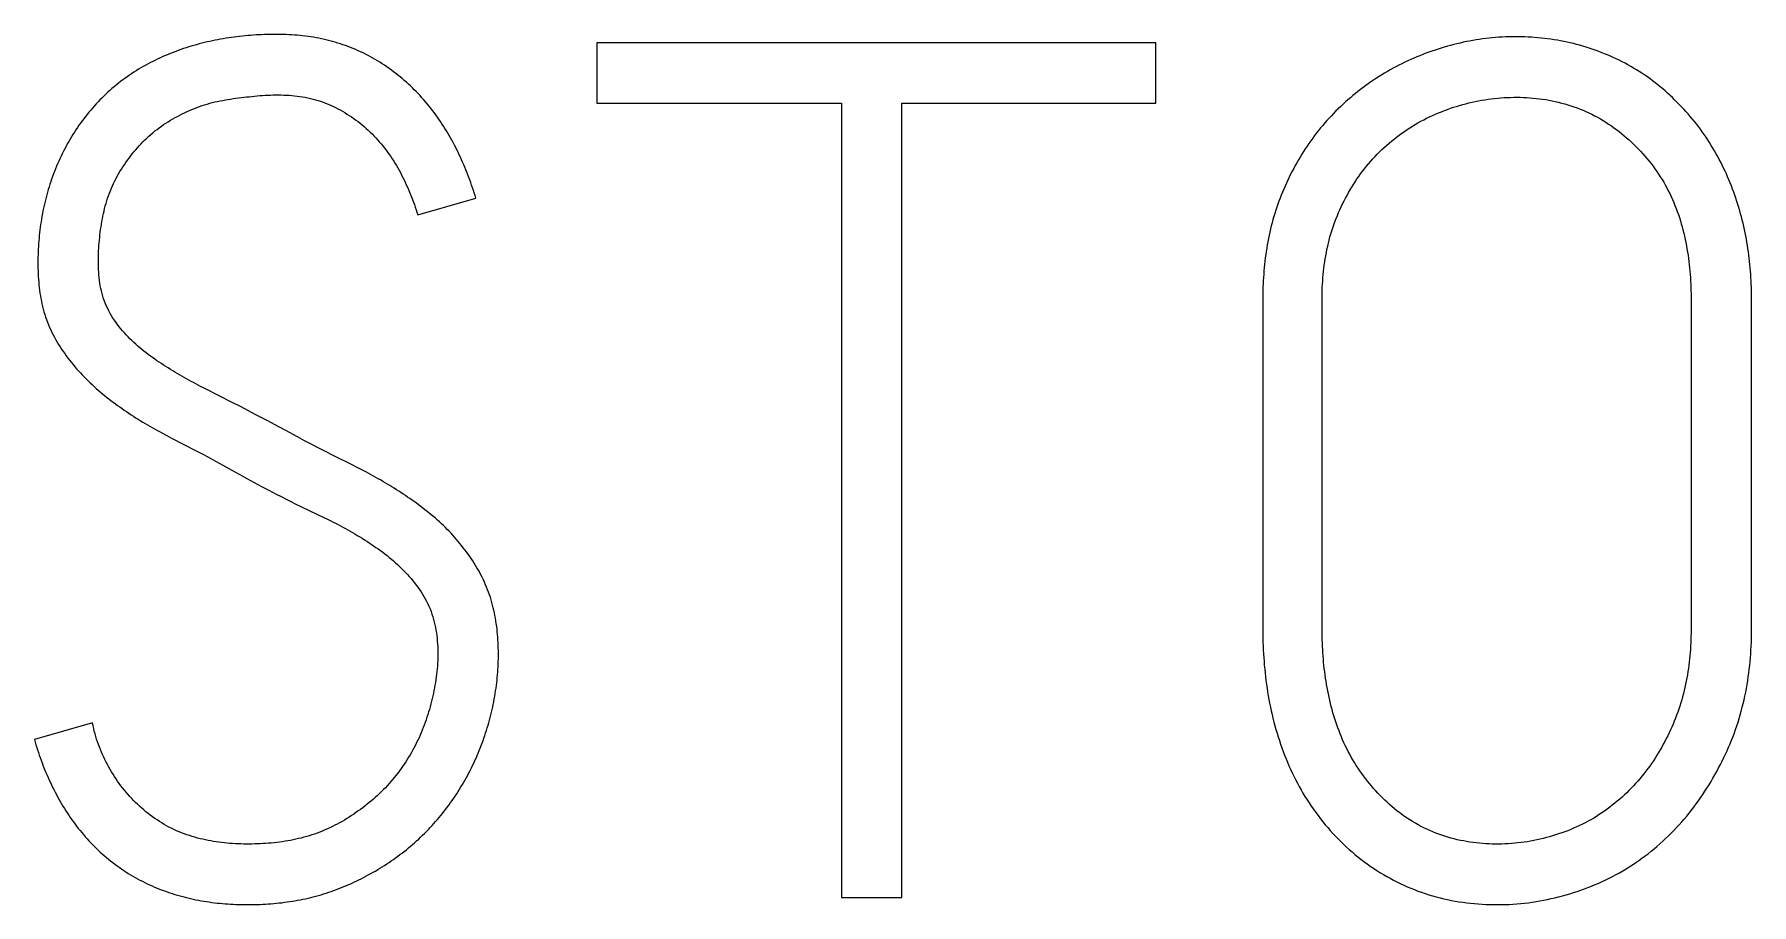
# Model space of a CAD drawing. Extents: x 0 to 420, y 0 to 297.
# Drawn here: x 124.192 to 128.206, y 197.381 to 199.415 of the extents above; entities that cross this region are included whole.
import ezdxf

# ---------------------------------------------------------------- set-up
doc = ezdxf.new("R2010")
doc.units = 0
doc.header["$LTSCALE"] = 23.1
doc.layers.add('10500_FRONT_LABELING', color=7, linetype='CONTINUOUS')

msp = doc.modelspace()

# ---------------------------------------------------------------- linework, layer by layer
at = {"layer": '10500_FRONT_LABELING', "color": 7, "linetype": 'CONTINUOUS'}
for p, q in [((125.5067, 199.3952), (125.5067, 199.2537)), ((126.8133, 199.3952), (125.5067, 199.3952)), ((126.8133, 199.2537), (126.8133, 199.3952)), ((125.5067, 199.2537), (126.0782, 199.2537)), ((126.0782, 199.2537), (126.0782, 197.398)), ((126.2196, 197.398), (126.2196, 199.2537)), ((126.2196, 199.2537), (126.8133, 199.2537)), ((125.0879, 198.993), (125.2238, 199.0318)), ((127.0629, 198.7932), (127.0629, 198.0214)), ((127.2016, 198.0229), (127.2016, 198.7932)), ((128.0643, 198.7932), (128.0643, 198.0304)), ((128.2058, 198.0304), (128.2057, 198.8009)), ((124.5916, 198.5865), (124.5805, 198.5922)), ((124.6528, 198.5555), (124.5916, 198.5865)), ((124.675, 198.5441), (124.6528, 198.5555)), ((124.7082, 198.5268), (124.675, 198.5441)), ((124.7358, 198.5122), (124.7082, 198.5268)), ((124.7633, 198.4975), (124.7358, 198.5122)), ((124.5012, 198.4773), (124.5127, 198.4713)), ((124.5127, 198.4713), (124.5699, 198.4417)), ((124.8237, 198.4652), (124.8072, 198.4739)), ((124.8403, 198.4565), (124.8237, 198.4652)), ((124.8569, 198.4479), (124.8403, 198.4565)), ((124.8736, 198.4393), (124.8569, 198.4479)), ((124.5699, 198.4417), (124.587, 198.4327)), ((124.587, 198.4327), (124.6041, 198.4236)), ((124.6041, 198.4236), (124.6155, 198.4174)), ((124.6155, 198.4174), (124.6324, 198.4082)), ((124.8903, 198.4309), (124.8736, 198.4393)), ((124.9349, 198.4086), (124.8903, 198.4309)), ((124.9461, 198.4029), (124.9349, 198.4086)), ((124.6719, 198.3863), (124.6888, 198.3769)), ((124.6888, 198.3769), (124.7058, 198.3677)), ((124.7058, 198.3677), (124.7229, 198.3585)), ((124.9572, 198.3972), (124.9461, 198.4029)), ((124.7229, 198.3585), (124.74, 198.3495)), ((124.74, 198.3495), (124.7571, 198.3406)), ((124.7571, 198.3406), (124.7686, 198.3347)), ((124.7686, 198.3347), (124.7801, 198.3288)), ((124.7801, 198.3288), (124.7916, 198.323)), ((124.7916, 198.323), (124.8032, 198.3173)), ((124.8032, 198.3173), (124.8148, 198.3117)), ((124.8148, 198.3117), (124.8556, 198.2922)), ((124.8556, 198.2922), (124.8672, 198.2866)), ((124.3278, 197.8057), (124.1919, 197.7669)), ((126.0782, 197.398), (126.2196, 197.398))]:
    msp.add_line(p, q, dxfattribs=at)
for points in [[(125.2238, 199.0318), (125.2219, 199.038), (125.22, 199.0441), (125.218, 199.0502), (125.216, 199.0563), (125.2139, 199.0624), (125.2118, 199.0684), (125.2096, 199.0744), (125.2074, 199.0804), (125.2051, 199.0864), (125.2028, 199.0923), (125.2004, 199.0983), (125.198, 199.1042), (125.1955, 199.11), (125.193, 199.1159), (125.1904, 199.1217), (125.1878, 199.1275), (125.1851, 199.1332), (125.1823, 199.139), (125.1795, 199.1447), (125.1767, 199.1503), (125.1738, 199.156), (125.1708, 199.1616), (125.1677, 199.1672), (125.1646, 199.1728), (125.1615, 199.1783), (125.1583, 199.1838), (125.155, 199.1893), (125.1516, 199.1947), (125.1482, 199.2001), (125.1447, 199.2055), (125.1412, 199.2108), (125.1376, 199.2161), (125.1339, 199.2214), (125.1301, 199.2266), (125.1263, 199.2318), (125.1224, 199.237), (125.1184, 199.2421), (125.1144, 199.2471), (125.1103, 199.2521), (125.1061, 199.257), (125.1019, 199.2619), (125.0976, 199.2667), (125.0933, 199.2715), (125.0889, 199.2761), (125.0845, 199.2808), (125.08, 199.2853), (125.0754, 199.2898), (125.0708, 199.2943), (125.0661, 199.2986), (125.0614, 199.3029), (125.0566, 199.3072), (125.0517, 199.3113), (125.0468, 199.3154), (125.0418, 199.3195), (125.0368, 199.3235), (125.0317, 199.3274), (125.0265, 199.3312), (125.0213, 199.335), (125.0159, 199.3387), (125.0106, 199.3423), (125.0052, 199.3459), (124.9997, 199.3493), (124.9942, 199.3527), (124.9887, 199.356), (124.9831, 199.3592), (124.9775, 199.3623), (124.9718, 199.3653), (124.9661, 199.3682), (124.9604, 199.3711), (124.9546, 199.3738), (124.9488, 199.3764), (124.943, 199.379), (124.9371, 199.3815), (124.9311, 199.3839), (124.9252, 199.3862), (124.9192, 199.3884), (124.9131, 199.3905), (124.9071, 199.3925), (124.9009, 199.3944), (124.8948, 199.3963), (124.8886, 199.398), (124.8823, 199.3997), (124.8761, 199.4013), (124.8698, 199.4028), (124.8634, 199.4041), (124.8571, 199.4054), (124.8507, 199.4066), (124.8444, 199.4077), (124.838, 199.4087), (124.8317, 199.4096), (124.8253, 199.4105), (124.819, 199.4112), (124.8126, 199.4119), (124.8062, 199.4125), (124.7998, 199.413), (124.7935, 199.4134), (124.7871, 199.4138), (124.7807, 199.4141), (124.7743, 199.4143), (124.7679, 199.4145), (124.7615, 199.4146), (124.7551, 199.4146), (124.7487, 199.4146), (124.7423, 199.4145), (124.7359, 199.4144), (124.7295, 199.4142), (124.7231, 199.4139), (124.7167, 199.4136), (124.7102, 199.4132), (124.7038, 199.4127), (124.6974, 199.4123), (124.691, 199.4117), (124.6846, 199.4111), (124.6781, 199.4104), (124.6717, 199.4097), (124.6653, 199.409), (124.659, 199.4082), (124.6526, 199.4073), (124.6462, 199.4064), (124.6399, 199.4054), (124.6336, 199.4043), (124.6273, 199.4032), (124.621, 199.4021), (124.6147, 199.4009), (124.6084, 199.3996), (124.6022, 199.3982), (124.5959, 199.3968), (124.5897, 199.3953), (124.5835, 199.3938), (124.5773, 199.3922), (124.5711, 199.3905), (124.565, 199.3888), (124.5588, 199.387), (124.5527, 199.3851), (124.5466, 199.3832), (124.5405, 199.3812), (124.5344, 199.3791), (124.5284, 199.377), (124.5223, 199.3747), (124.5163, 199.3724), (124.5103, 199.3701), (124.5043, 199.3676), (124.4984, 199.3651), (124.4924, 199.3626), (124.4866, 199.3599), (124.4807, 199.3572), (124.4749, 199.3544), (124.4692, 199.3516), (124.4634, 199.3486), (124.4578, 199.3457), (124.4521, 199.3426), (124.4466, 199.3395), (124.441, 199.3363), (124.4355, 199.333), (124.4301, 199.3297), (124.4247, 199.3262), (124.4193, 199.3227), (124.414, 199.3192), (124.4088, 199.3155), (124.4036, 199.3118), (124.3984, 199.308), (124.3933, 199.3041), (124.3882, 199.3002), (124.3832, 199.2961), (124.3782, 199.292), (124.3733, 199.2878), (124.3684, 199.2836), (124.3636, 199.2792), (124.3589, 199.2748), (124.3542, 199.2704), (124.3496, 199.2659), (124.3451, 199.2613), (124.3407, 199.2567), (124.3363, 199.252), (124.332, 199.2472), (124.3277, 199.2424), (124.3236, 199.2376), (124.3194, 199.2327), (124.3154, 199.2277), (124.3114, 199.2227), (124.3075, 199.2176), (124.3037, 199.2125), (124.2999, 199.2074), (124.2962, 199.2021), (124.2926, 199.1969), (124.289, 199.1915), (124.2855, 199.1862), (124.2821, 199.1807), (124.2787, 199.1752), (124.2754, 199.1697), (124.2722, 199.1641), (124.269, 199.1585), (124.2659, 199.1528), (124.2629, 199.1471), (124.2599, 199.1414), (124.257, 199.1356), (124.2542, 199.1298), (124.2515, 199.124), (124.2488, 199.1182)], [(128.2057, 198.8009), (128.2056, 198.8085), (128.2055, 198.8161), (128.2052, 198.8237), (128.205, 198.8313), (128.2046, 198.8388), (128.2042, 198.8464), (128.2037, 198.854), (128.2031, 198.8615), (128.2024, 198.869), (128.2017, 198.8766), (128.2009, 198.8841), (128.2001, 198.8916), (128.1991, 198.8991), (128.1981, 198.9065), (128.1971, 198.914), (128.1959, 198.9214), (128.1947, 198.9289), (128.1934, 198.9363), (128.192, 198.9437), (128.1905, 198.9511), (128.1889, 198.9585), (128.1873, 198.9659), (128.1856, 198.9733), (128.1838, 198.9806), (128.1819, 198.988), (128.18, 198.9953), (128.1779, 199.0026), (128.1758, 199.0099), (128.1735, 199.0172), (128.1712, 199.0245), (128.1688, 199.0317), (128.1664, 199.0389), (128.1638, 199.0461), (128.1611, 199.0533), (128.1584, 199.0604), (128.1556, 199.0674), (128.1527, 199.0745), (128.1497, 199.0814), (128.1467, 199.0884), (128.1435, 199.0953), (128.1403, 199.1021), (128.137, 199.1089), (128.1336, 199.1157), (128.1301, 199.1224), (128.1266, 199.129), (128.1229, 199.1357), (128.1192, 199.1422), (128.1154, 199.1487), (128.1114, 199.1552), (128.1074, 199.1617), (128.1033, 199.168), (128.0991, 199.1744), (128.0948, 199.1806), (128.0904, 199.1869), (128.0859, 199.193), (128.0813, 199.1991), (128.0767, 199.2052), (128.0719, 199.2112), (128.067, 199.2171), (128.0621, 199.2229), (128.0571, 199.2287), (128.052, 199.2343), (128.0469, 199.24), (128.0417, 199.2455), (128.0365, 199.251), (128.0312, 199.2564), (128.0258, 199.2617), (128.0204, 199.267), (128.0149, 199.2722), (128.0093, 199.2773), (128.0037, 199.2823), (127.998, 199.2873), (127.9922, 199.2922), (127.9863, 199.2969), (127.9804, 199.3016), (127.9744, 199.3062), (127.9683, 199.3108), (127.9621, 199.3152), (127.9558, 199.3195), (127.9494, 199.3237), (127.943, 199.3279), (127.9365, 199.3319), (127.9299, 199.3359), (127.9232, 199.3397), (127.9165, 199.3434), (127.9098, 199.3471), (127.903, 199.3506), (127.8962, 199.354), (127.8893, 199.3573), (127.8824, 199.3605), (127.8755, 199.3636), (127.8685, 199.3666), (127.8615, 199.3695), (127.8544, 199.3723), (127.8473, 199.375), (127.8402, 199.3776), (127.833, 199.3801), (127.8258, 199.3825), (127.8186, 199.3848), (127.8113, 199.387), (127.804, 199.3891), (127.7966, 199.3911), (127.7892, 199.3929), (127.7817, 199.3947), (127.7742, 199.3964), (127.7667, 199.398), (127.7592, 199.3994), (127.7516, 199.4008), (127.7441, 199.4021), (127.7365, 199.4032), (127.7289, 199.4043), (127.7214, 199.4052), (127.7138, 199.406), (127.7062, 199.4068), (127.6986, 199.4074), (127.691, 199.4079), (127.6834, 199.4083), (127.6758, 199.4087), (127.6682, 199.4089), (127.6606, 199.409), (127.653, 199.4091), (127.6454, 199.409), (127.6378, 199.4088), (127.6301, 199.4086), (127.6225, 199.4082), (127.6149, 199.4077), (127.6072, 199.4072), (127.5996, 199.4065), (127.592, 199.4057), (127.5843, 199.4049), (127.5767, 199.4039), (127.5691, 199.4028), (127.5616, 199.4017), (127.554, 199.4004), (127.5465, 199.399), (127.5391, 199.3976), (127.5316, 199.396), (127.5242, 199.3944), (127.5168, 199.3927), (127.5094, 199.3908), (127.5021, 199.3889), (127.4947, 199.3869), (127.4874, 199.3848), (127.4802, 199.3826), (127.4729, 199.3804), (127.4657, 199.378), (127.4585, 199.3755), (127.4513, 199.373), (127.4442, 199.3704), (127.437, 199.3676), (127.4299, 199.3648), (127.4229, 199.3619), (127.4158, 199.3589), (127.4088, 199.3558), (127.4018, 199.3526), (127.3949, 199.3493), (127.388, 199.346), (127.3812, 199.3425), (127.3744, 199.339), (127.3677, 199.3354), (127.361, 199.3317), (127.3544, 199.3279), (127.3479, 199.3241), (127.3414, 199.3201), (127.335, 199.3161), (127.3286, 199.312), (127.3223, 199.3078), (127.316, 199.3036), (127.3098, 199.2992), (127.3037, 199.2948), (127.2976, 199.2903), (127.2915, 199.2858), (127.2855, 199.2811), (127.2796, 199.2764), (127.2737, 199.2716), (127.2679, 199.2667), (127.2621, 199.2617), (127.2564, 199.2567), (127.2508, 199.2515), (127.2452, 199.2463), (127.2397, 199.241), (127.2342, 199.2356), (127.2288, 199.2301), (127.2235, 199.2246), (127.2183, 199.219), (127.2132, 199.2134), (127.2081, 199.2077), (127.2032, 199.2019), (127.1983, 199.1961), (127.1935, 199.1902), (127.1889, 199.1842), (127.1843, 199.1782), (127.1798, 199.1721), (127.1753, 199.166), (127.171, 199.1598), (127.1667, 199.1535), (127.1625, 199.1472), (127.1584, 199.1408)], [(124.5805, 198.5922), (124.5694, 198.598), (124.5639, 198.6009), (124.5584, 198.6039), (124.553, 198.6069), (124.5475, 198.6099), (124.5421, 198.6129), (124.5367, 198.616), (124.5313, 198.6191), (124.5259, 198.6223), (124.5206, 198.6255), (124.5152, 198.6287), (124.5099, 198.6319), (124.5046, 198.6352), (124.4993, 198.6385), (124.4941, 198.6419), (124.4888, 198.6453), (124.4836, 198.6487), (124.4785, 198.6522), (124.4733, 198.6557), (124.4682, 198.6593), (124.4631, 198.6629), (124.458, 198.6666), (124.453, 198.6704), (124.4481, 198.6743), (124.4432, 198.6782), (124.4383, 198.6822), (124.4335, 198.6863), (124.4288, 198.6905), (124.4242, 198.6947), (124.4196, 198.6991), (124.4152, 198.7035), (124.4108, 198.7079), (124.4065, 198.7125), (124.4023, 198.7171), (124.3982, 198.7218), (124.3942, 198.7266), (124.3903, 198.7315), (124.3865, 198.7364), (124.3828, 198.7415), (124.3792, 198.7466), (124.3757, 198.7519), (124.3724, 198.7573), (124.3692, 198.7627), (124.3661, 198.7683), (124.3633, 198.7739), (124.3606, 198.7796), (124.3582, 198.7853), (124.3559, 198.7911), (124.3538, 198.797), (124.3519, 198.803), (124.3501, 198.809), (124.3486, 198.8151), (124.3472, 198.8212), (124.346, 198.8274), (124.3449, 198.8337), (124.3441, 198.8399), (124.3433, 198.8462), (124.3428, 198.8524), (124.3423, 198.8587), (124.342, 198.8649), (124.3418, 198.8712), (124.3417, 198.8775), (124.3416, 198.8837), (124.3417, 198.89), (124.3418, 198.8962), (124.3419, 198.9025), (124.3422, 198.9087), (124.3425, 198.915), (124.3429, 198.9212), (124.3434, 198.9275), (124.344, 198.9338), (124.3446, 198.94), (124.3453, 198.9463), (124.346, 198.9525), (124.3469, 198.9587), (124.3478, 198.965), (124.3487, 198.9712), (124.3498, 198.9773), (124.3509, 198.9835), (124.3521, 198.9896), (124.3534, 198.9957), (124.3548, 199.0018), (124.3562, 199.0078), (124.3578, 199.0138), (124.3595, 199.0198), (124.3613, 199.0258), (124.3632, 199.0317), (124.3653, 199.0375), (124.3674, 199.0434), (124.3697, 199.0492), (124.3721, 199.055), (124.3746, 199.0607), (124.3772, 199.0664), (124.38, 199.0721), (124.3829, 199.0777), (124.3858, 199.0833), (124.3889, 199.0888), (124.3921, 199.0943), (124.3954, 199.0996), (124.3988, 199.1049), (124.4023, 199.1101), (124.4058, 199.1153), (124.4095, 199.1204), (124.4132, 199.1254), (124.417, 199.1304), (124.4209, 199.1353), (124.4248, 199.1401), (124.4289, 199.1449), (124.433, 199.1496), (124.4371, 199.1543), (124.4414, 199.1589), (124.4458, 199.1634), (124.4502, 199.1679), (124.4547, 199.1723), (124.4594, 199.1766), (124.4641, 199.1808), (124.469, 199.1849), (124.4739, 199.1889), (124.4788, 199.1927), (124.4838, 199.1965), (124.4889, 199.2002), (124.4941, 199.2037), (124.4993, 199.2072), (124.5046, 199.2106), (124.5099, 199.2138), (124.5153, 199.217), (124.5207, 199.2201), (124.5262, 199.2231), (124.5318, 199.226), (124.5374, 199.2288), (124.543, 199.2316), (124.5487, 199.2342), (124.5545, 199.2368), (124.5603, 199.2392), (124.5661, 199.2416), (124.572, 199.2439), (124.578, 199.2461), (124.5839, 199.2481), (124.5899, 199.25), (124.5959, 199.2518), (124.6019, 199.2535), (124.6079, 199.2551), (124.614, 199.2566), (124.62, 199.258), (124.6261, 199.2592), (124.6323, 199.2604), (124.6384, 199.2615), (124.6445, 199.2626), (124.6507, 199.2635), (124.6569, 199.2645), (124.6631, 199.2653), (124.6692, 199.2661), (124.6755, 199.2669), (124.6817, 199.2676), (124.6879, 199.2683), (124.6941, 199.269), (124.7003, 199.2697), (124.7066, 199.2703), (124.7128, 199.2708), (124.719, 199.2714), (124.7253, 199.2718), (124.7315, 199.2722), (124.7378, 199.2726), (124.744, 199.2728), (124.7502, 199.273), (124.7565, 199.2731), (124.7627, 199.2731), (124.7689, 199.273), (124.7751, 199.2729), (124.7813, 199.2726), (124.7876, 199.2722), (124.7938, 199.2717), (124.8, 199.2711), (124.8062, 199.2704), (124.8124, 199.2696), (124.8186, 199.2686), (124.8248, 199.2675), (124.8309, 199.2663), (124.8371, 199.265), (124.8432, 199.2635), (124.8492, 199.2619), (124.8552, 199.2601), (124.8611, 199.2582)], [(124.8611, 199.2582), (124.8669, 199.2561), (124.8727, 199.2539), (124.8785, 199.2516), (124.8842, 199.2491), (124.8898, 199.2466), (124.8954, 199.2438), (124.901, 199.241), (124.9065, 199.238), (124.9119, 199.2349), (124.9173, 199.2318), (124.9226, 199.2285), (124.9279, 199.2251), (124.9331, 199.2216), (124.9383, 199.2181), (124.9434, 199.2144), (124.9484, 199.2107), (124.9533, 199.2069), (124.9581, 199.203), (124.9629, 199.199), (124.9676, 199.1949), (124.9722, 199.1907), (124.9767, 199.1864), (124.9812, 199.182), (124.9855, 199.1775), (124.9898, 199.1729), (124.9941, 199.1683), (124.9982, 199.1635), (125.0022, 199.1587), (125.0062, 199.1539), (125.0101, 199.149), (125.0139, 199.1441), (125.0176, 199.139), (125.0213, 199.134), (125.0249, 199.1289), (125.0284, 199.1237), (125.0318, 199.1185), (125.0351, 199.1132), (125.0383, 199.1079), (125.0414, 199.1025), (125.0445, 199.097), (125.0475, 199.0915), (125.0504, 199.086), (125.0532, 199.0804), (125.0559, 199.0747), (125.0586, 199.0691), (125.0613, 199.0633), (125.0638, 199.0576), (125.0663, 199.0519), (125.0688, 199.0461), (125.0712, 199.0403), (125.0736, 199.0345), (125.0758, 199.0286), (125.0781, 199.0228), (125.0802, 199.0169), (125.0823, 199.011), (125.0842, 199.005), (125.0861, 198.999), (125.0879, 198.993)], [(127.2016, 198.7932), (127.2017, 198.8008), (127.2018, 198.8083), (127.202, 198.8158), (127.2023, 198.8233), (127.2027, 198.8308), (127.2031, 198.8383), (127.2037, 198.8458), (127.2044, 198.8532), (127.2051, 198.8606), (127.2059, 198.868), (127.2069, 198.8754), (127.2079, 198.8828), (127.2091, 198.8902), (127.2103, 198.8975), (127.2117, 198.9049), (127.2132, 198.9122), (127.2148, 198.9194), (127.2165, 198.9267), (127.2183, 198.934), (127.2202, 198.9412), (127.2223, 198.9484), (127.2245, 198.9556), (127.2268, 198.9628), (127.2293, 198.9699), (127.2318, 198.977), (127.2345, 198.9841), (127.2374, 198.9911), (127.2403, 198.9981), (127.2433, 199.005), (127.2464, 199.0118), (127.2497, 199.0186), (127.253, 199.0253), (127.2564, 199.0319), (127.26, 199.0385), (127.2636, 199.045), (127.2673, 199.0515), (127.2712, 199.0578), (127.2751, 199.0642), (127.2791, 199.0704), (127.2833, 199.0767), (127.2875, 199.0828), (127.2918, 199.0889), (127.2963, 199.0949), (127.3009, 199.1008), (127.3056, 199.1067), (127.3104, 199.1125), (127.3153, 199.1182), (127.3203, 199.1238), (127.3255, 199.1294), (127.3308, 199.1349), (127.3361, 199.1402), (127.3416, 199.1455), (127.3471, 199.1506), (127.3527, 199.1557), (127.3584, 199.1606), (127.3641, 199.1654), (127.3699, 199.1701), (127.3759, 199.1747), (127.3818, 199.1792), (127.3879, 199.1836), (127.394, 199.1879), (127.4003, 199.1921), (127.4066, 199.1962), (127.4129, 199.2002), (127.4194, 199.2041), (127.4259, 199.2079), (127.4325, 199.2115), (127.4392, 199.2151), (127.446, 199.2185), (127.4528, 199.2218), (127.4597, 199.225), (127.4666, 199.2281), (127.4736, 199.2311), (127.4806, 199.2339), (127.4876, 199.2367), (127.4947, 199.2393), (127.5018, 199.2418), (127.5089, 199.2442), (127.5161, 199.2464), (127.5233, 199.2486), (127.5305, 199.2507), (127.5378, 199.2526), (127.5451, 199.2544), (127.5524, 199.2562), (127.5598, 199.2578), (127.5673, 199.2593), (127.5747, 199.2606), (127.5822, 199.2619), (127.5897, 199.263), (127.5972, 199.264), (127.6047, 199.2649), (127.6123, 199.2657), (127.6198, 199.2663), (127.6273, 199.2668), (127.6348, 199.2672), (127.6423, 199.2674), (127.6498, 199.2676), (127.6573, 199.2676), (127.6647, 199.2675), (127.6722, 199.2673), (127.6797, 199.2669), (127.6872, 199.2664), (127.6947, 199.2658), (127.7022, 199.2651), (127.7096, 199.2642), (127.7171, 199.2632), (127.7246, 199.2621), (127.732, 199.2608), (127.7395, 199.2594), (127.7469, 199.2578), (127.7543, 199.2561), (127.7617, 199.2542), (127.769, 199.2522), (127.7762, 199.2501), (127.7834, 199.2478), (127.7905, 199.2454), (127.7976, 199.2428), (127.8046, 199.2401), (127.8116, 199.2372), (127.8185, 199.2342), (127.8253, 199.2311), (127.8321, 199.2278), (127.8388, 199.2244), (127.8455, 199.2208), (127.8521, 199.2171), (127.8587, 199.2132), (127.8651, 199.2092), (127.8715, 199.2051), (127.8778, 199.2008), (127.8839, 199.1965), (127.89, 199.192), (127.896, 199.1874), (127.9019, 199.1827), (127.9077, 199.1779), (127.9134, 199.173), (127.9191, 199.168), (127.9246, 199.1629), (127.9301, 199.1576), (127.9354, 199.1523), (127.9407, 199.1469), (127.946, 199.1414), (127.9511, 199.1358), (127.9561, 199.1301), (127.9611, 199.1244), (127.9659, 199.1185), (127.9706, 199.1126), (127.9752, 199.1066), (127.9796, 199.1006), (127.984, 199.0945), (127.9882, 199.0883), (127.9923, 199.082), (127.9963, 199.0756), (128.0002, 199.0692), (128.0039, 199.0627), (128.0075, 199.0561), (128.011, 199.0494), (128.0144, 199.0427), (128.0176, 199.0359), (128.0207, 199.029), (128.0237, 199.022), (128.0266, 199.015), (128.0293, 199.0079), (128.032, 199.0008), (128.0345, 198.9936), (128.0368, 198.9865), (128.0391, 198.9793), (128.0412, 198.9721), (128.0433, 198.9648), (128.0452, 198.9576), (128.047, 198.9503), (128.0487, 198.943), (128.0504, 198.9356), (128.0519, 198.9283), (128.0533, 198.9209), (128.0546, 198.9135), (128.0558, 198.9061), (128.057, 198.8987), (128.058, 198.8913), (128.059, 198.8838), (128.0599, 198.8763), (128.0607, 198.8688), (128.0614, 198.8613), (128.062, 198.8538), (128.0626, 198.8462), (128.063, 198.8387), (128.0634, 198.8311), (128.0637, 198.8236), (128.064, 198.816), (128.0642, 198.8084), (128.0643, 198.8008), (128.0643, 198.7932)], [(127.1584, 199.1408), (127.1544, 199.1344), (127.1505, 199.1279), (127.1466, 199.1214), (127.1428, 199.1148), (127.139, 199.1082), (127.1354, 199.1015), (127.1318, 199.0948), (127.1283, 199.088), (127.1249, 199.0811), (127.1216, 199.0742), (127.1183, 199.0673), (127.1152, 199.0603), (127.1121, 199.0533), (127.1092, 199.0463), (127.1063, 199.0393), (127.1036, 199.0322), (127.1009, 199.0251), (127.0983, 199.0179), (127.0959, 199.0108), (127.0935, 199.0036), (127.0912, 198.9964), (127.089, 198.9891), (127.0869, 198.9818), (127.0849, 198.9745), (127.083, 198.9672), (127.0812, 198.9599), (127.0795, 198.9525), (127.0779, 198.9451), (127.0764, 198.9376), (127.0749, 198.9302), (127.0736, 198.9227), (127.0723, 198.9151), (127.0711, 198.9076), (127.07, 198.9), (127.069, 198.8925), (127.0681, 198.8849), (127.0672, 198.8773), (127.0665, 198.8696), (127.0658, 198.862), (127.0652, 198.8544), (127.0646, 198.8468), (127.0642, 198.8391), (127.0638, 198.8315), (127.0635, 198.8238), (127.0632, 198.8162), (127.063, 198.8086), (127.0629, 198.8009), (127.0629, 198.7932)], [(124.2488, 199.1182), (124.2462, 199.1123), (124.2437, 199.1064), (124.2413, 199.1005), (124.2389, 199.0945), (124.2366, 199.0885), (124.2344, 199.0825), (124.2322, 199.0765), (124.2302, 199.0705), (124.2281, 199.0644), (124.2262, 199.0583), (124.2243, 199.0521), (124.2225, 199.046), (124.2208, 199.0398), (124.2192, 199.0336), (124.2176, 199.0273), (124.2161, 199.021), (124.2147, 199.0148), (124.2133, 199.0084), (124.212, 199.0021), (124.2108, 198.9957), (124.2097, 198.9894), (124.2086, 198.983), (124.2076, 198.9767), (124.2066, 198.9703), (124.2058, 198.964), (124.205, 198.9576), (124.2042, 198.9512), (124.2035, 198.9448), (124.2029, 198.9385), (124.2024, 198.9321), (124.2019, 198.9257), (124.2014, 198.9193), (124.2011, 198.9129), (124.2008, 198.9065), (124.2005, 198.9001), (124.2003, 198.8937), (124.2002, 198.8873), (124.2002, 198.8809), (124.2002, 198.8745), (124.2003, 198.868), (124.2005, 198.8616), (124.2007, 198.8552), (124.2011, 198.8487), (124.2015, 198.8423), (124.202, 198.8359), (124.2026, 198.8294), (124.2033, 198.823), (124.2041, 198.8166), (124.205, 198.8102), (124.206, 198.8038), (124.2071, 198.7975), (124.2083, 198.7912), (124.2096, 198.7849), (124.2111, 198.7787), (124.2127, 198.7725), (124.2144, 198.7663), (124.2162, 198.7602), (124.2182, 198.7541), (124.2203, 198.7481), (124.2225, 198.742), (124.2249, 198.7361), (124.2274, 198.7301), (124.2301, 198.7242), (124.2329, 198.7184), (124.2358, 198.7126), (124.2388, 198.7068), (124.2419, 198.7012), (124.2452, 198.6956), (124.2485, 198.69), (124.252, 198.6846), (124.2555, 198.6792), (124.2591, 198.6739), (124.2628, 198.6686), (124.2666, 198.6634), (124.2705, 198.6583), (124.2744, 198.6532), (124.2784, 198.6481), (124.2825, 198.6431), (124.2866, 198.6382), (124.2908, 198.6333), (124.2951, 198.6284), (124.2994, 198.6236), (124.3038, 198.6189), (124.3083, 198.6142), (124.3128, 198.6096), (124.3174, 198.605), (124.3221, 198.6006), (124.3268, 198.5962), (124.3315, 198.5918), (124.3363, 198.5876), (124.3411, 198.5834), (124.346, 198.5792), (124.3509, 198.5751), (124.3559, 198.5711), (124.3609, 198.5671), (124.3659, 198.5631), (124.371, 198.5592), (124.3761, 198.5554), (124.3812, 198.5516), (124.3864, 198.5478), (124.3916, 198.5441), (124.3968, 198.5404), (124.4021, 198.5368), (124.4073, 198.5331), (124.4126, 198.5296), (124.418, 198.526), (124.4233, 198.5225), (124.4287, 198.519), (124.4342, 198.5156), (124.4396, 198.5122), (124.4451, 198.5088), (124.4506, 198.5055), (124.4561, 198.5022), (124.4617, 198.499), (124.4673, 198.4958), (124.4729, 198.4926), (124.4785, 198.4895), (124.4842, 198.4864), (124.4899, 198.4833), (124.5012, 198.4773)], [(124.8072, 198.4739), (124.7797, 198.4887), (124.7633, 198.4975)], [(124.6324, 198.4082), (124.6606, 198.3925), (124.6719, 198.3863)], [(125.1756, 197.6351), (125.179, 197.6403), (125.1824, 197.6456), (125.1858, 197.6509), (125.1891, 197.6563), (125.1923, 197.6617), (125.1955, 197.6672), (125.1987, 197.6727), (125.2018, 197.6782), (125.2048, 197.6838), (125.2077, 197.6894), (125.2106, 197.6951), (125.2135, 197.7007), (125.2163, 197.7064), (125.219, 197.7121), (125.2216, 197.7179), (125.2242, 197.7236), (125.2267, 197.7294), (125.2292, 197.7352), (125.2316, 197.7411), (125.2339, 197.7469), (125.2362, 197.7528), (125.2384, 197.7586), (125.2406, 197.7645), (125.2427, 197.7705), (125.2447, 197.7764), (125.2467, 197.7824), (125.2486, 197.7884), (125.2505, 197.7944), (125.2523, 197.8004), (125.254, 197.8064), (125.2557, 197.8125), (125.2573, 197.8186), (125.2589, 197.8247), (125.2604, 197.8308), (125.2618, 197.837), (125.2632, 197.8431), (125.2645, 197.8493), (125.2658, 197.8555), (125.2669, 197.8618), (125.2681, 197.868), (125.2691, 197.8743), (125.2701, 197.8806), (125.271, 197.8868), (125.2718, 197.8931), (125.2726, 197.8994), (125.2733, 197.9057), (125.2739, 197.9119), (125.2745, 197.9182), (125.275, 197.9245), (125.2754, 197.9308), (125.2758, 197.9371), (125.276, 197.9434), (125.2763, 197.9496), (125.2764, 197.9559), (125.2765, 197.9622), (125.2765, 197.9685), (125.2764, 197.9748), (125.2763, 197.9811), (125.2761, 197.9874), (125.2758, 197.9937), (125.2755, 198), (125.2751, 198.0063), (125.2745, 198.0126), (125.2739, 198.0189), (125.2733, 198.0252), (125.2725, 198.0315), (125.2716, 198.0378), (125.2707, 198.0441), (125.2696, 198.0503), (125.2685, 198.0566), (125.2673, 198.0628), (125.2659, 198.069), (125.2645, 198.0751), (125.263, 198.0812), (125.2613, 198.0873), (125.2596, 198.0934), (125.2577, 198.0994), (125.2557, 198.1053), (125.2537, 198.1113), (125.2514, 198.1172), (125.2491, 198.123), (125.2467, 198.1288), (125.2441, 198.1346), (125.2415, 198.1404), (125.2387, 198.1461), (125.2358, 198.1517), (125.2328, 198.1574), (125.2297, 198.1629), (125.2265, 198.1684), (125.2232, 198.1739), (125.2199, 198.1793), (125.2165, 198.1846), (125.213, 198.1898), (125.2094, 198.195), (125.2057, 198.2002), (125.202, 198.2053), (125.1982, 198.2103), (125.1944, 198.2153), (125.1905, 198.2202), (125.1865, 198.2251), (125.1825, 198.23), (125.1784, 198.2348), (125.1743, 198.2395), (125.1701, 198.2442), (125.1658, 198.2489), (125.1615, 198.2535), (125.1571, 198.258), (125.1526, 198.2625), (125.1481, 198.2669), (125.1435, 198.2713), (125.1388, 198.2756), (125.1341, 198.2799), (125.1293, 198.2841), (125.1245, 198.2882), (125.1196, 198.2923), (125.1148, 198.2963), (125.1098, 198.3002), (125.1049, 198.3041), (125.0999, 198.308), (125.0949, 198.3118), (125.0899, 198.3155), (125.0848, 198.3192), (125.0798, 198.3229), (125.0746, 198.3265), (125.0695, 198.3301), (125.0644, 198.3336), (125.0592, 198.3371), (125.054, 198.3406), (125.0488, 198.344), (125.0436, 198.3475), (125.0383, 198.3508), (125.0331, 198.3542), (125.0278, 198.3575), (125.0225, 198.3607), (125.0171, 198.364), (125.0118, 198.3672), (125.0064, 198.3703), (125.001, 198.3735), (124.9956, 198.3765), (124.9902, 198.3796), (124.9847, 198.3826), (124.9792, 198.3856), (124.9737, 198.3885), (124.9682, 198.3915), (124.9572, 198.3972)], [(124.8672, 198.2866), (124.8788, 198.281), (124.8846, 198.2781), (124.8903, 198.2752), (124.8961, 198.2723), (124.9018, 198.2693), (124.9075, 198.2663), (124.9132, 198.2632), (124.9188, 198.2601), (124.9244, 198.257), (124.9301, 198.2538), (124.9356, 198.2506), (124.9412, 198.2473), (124.9468, 198.244)], [(124.9468, 198.244), (124.9523, 198.2407), (124.9578, 198.2373), (124.9632, 198.2339), (124.9687, 198.2304), (124.9741, 198.2269), (124.9795, 198.2233), (124.9849, 198.2197), (124.9903, 198.216), (124.9956, 198.2123), (125.0008, 198.2085), (125.0061, 198.2046), (125.0112, 198.2007), (125.0163, 198.1967), (125.0214, 198.1927), (125.0264, 198.1886), (125.0313, 198.1844), (125.0361, 198.1801), (125.0409, 198.1758), (125.0456, 198.1714), (125.0502, 198.1669), (125.0548, 198.1623), (125.0592, 198.1577), (125.0637, 198.1529), (125.068, 198.1481), (125.0723, 198.1432), (125.0764, 198.1382), (125.0805, 198.1332), (125.0845, 198.1281), (125.0884, 198.1229), (125.0921, 198.1176), (125.0958, 198.1123), (125.0992, 198.1069), (125.1025, 198.1014), (125.1057, 198.0958), (125.1087, 198.0901), (125.1116, 198.0843), (125.1143, 198.0784), (125.1168, 198.0724), (125.1191, 198.0663), (125.1213, 198.0602), (125.1233, 198.054), (125.125, 198.0478), (125.1267, 198.0415), (125.1281, 198.0352), (125.1294, 198.0289), (125.1306, 198.0226), (125.1316, 198.0162), (125.1325, 198.0098), (125.1332, 198.0034), (125.1338, 197.9969), (125.1343, 197.9904), (125.1347, 197.9839), (125.1349, 197.9775), (125.135, 197.971), (125.135, 197.9645), (125.1349, 197.9581), (125.1347, 197.9516), (125.1344, 197.9452), (125.134, 197.9388), (125.1334, 197.9324), (125.1328, 197.926), (125.1321, 197.9196), (125.1313, 197.9133), (125.1303, 197.9069), (125.1293, 197.9006), (125.1283, 197.8942), (125.1271, 197.8879), (125.1259, 197.8816), (125.1245, 197.8752), (125.1232, 197.8689), (125.1217, 197.8626), (125.1202, 197.8564), (125.1186, 197.8501), (125.1169, 197.8438), (125.1152, 197.8376), (125.1134, 197.8314), (125.1115, 197.8253), (125.1096, 197.8191), (125.1075, 197.813), (125.1054, 197.807), (125.1032, 197.8009), (125.101, 197.7949), (125.0986, 197.789), (125.0962, 197.7831), (125.0936, 197.7772), (125.091, 197.7714), (125.0883, 197.7655), (125.0855, 197.7598), (125.0826, 197.7541), (125.0796, 197.7484), (125.0765, 197.7427), (125.0734, 197.7371), (125.0701, 197.7315), (125.0668, 197.726), (125.0633, 197.7205), (125.0598, 197.715), (125.0563, 197.7096), (125.0526, 197.7043), (125.0489, 197.699), (125.0451, 197.6938), (125.0412, 197.6887), (125.0373, 197.6836), (125.0333, 197.6786), (125.0293, 197.6737), (125.0251, 197.6688), (125.0209, 197.664), (125.0166, 197.6592), (125.0123, 197.6546), (125.0078, 197.65), (125.0033, 197.6454), (124.9988, 197.641), (124.9941, 197.6366), (124.9894, 197.6323), (124.9845, 197.628), (124.9797, 197.6238), (124.9747, 197.6197), (124.9697, 197.6157), (124.9646, 197.6117), (124.9594, 197.6078), (124.9542, 197.6039), (124.949, 197.6001), (124.9437, 197.5964), (124.9383, 197.5928), (124.9329, 197.5892), (124.9275, 197.5857), (124.9221, 197.5823), (124.9166, 197.579), (124.911, 197.5758), (124.9054, 197.5726), (124.8998, 197.5696), (124.8941, 197.5666), (124.8884, 197.5637), (124.8826, 197.561), (124.8768, 197.5583), (124.8709, 197.5557), (124.865, 197.5532), (124.859, 197.5508), (124.853, 197.5485), (124.8469, 197.5463), (124.8408, 197.5442), (124.8346, 197.5423), (124.8284, 197.5404), (124.8221, 197.5387), (124.8158, 197.537), (124.8095, 197.5355), (124.8032, 197.534), (124.7968, 197.5327), (124.7905, 197.5315), (124.7841, 197.5303), (124.7778, 197.5293), (124.7714, 197.5283), (124.765, 197.5274), (124.7586, 197.5266), (124.7522, 197.5259), (124.7458, 197.5252), (124.7394, 197.5247), (124.7329, 197.5242), (124.7265, 197.5238), (124.72, 197.5234), (124.7135, 197.5231), (124.7071, 197.523), (124.7006, 197.5228), (124.6941, 197.5228), (124.6876, 197.5228), (124.6811, 197.5229), (124.6746, 197.5231), (124.6682, 197.5233), (124.6617, 197.5236), (124.6553, 197.524), (124.6489, 197.5244), (124.6425, 197.525), (124.6361, 197.5256), (124.6297, 197.5263), (124.6233, 197.5271), (124.617, 197.528), (124.6106, 197.529), (124.6043, 197.5301), (124.598, 197.5312), (124.5918, 197.5325), (124.5855, 197.5339), (124.5792, 197.5354), (124.573, 197.537), (124.5668, 197.5387), (124.5606, 197.5405), (124.5545, 197.5425), (124.5483, 197.5445), (124.5422, 197.5467), (124.5361, 197.5491), (124.5301, 197.5515), (124.524, 197.5541), (124.5181, 197.5569), (124.5123, 197.5597), (124.5065, 197.5627), (124.5008, 197.5657), (124.4952, 197.5689), (124.4896, 197.5722), (124.4841, 197.5757), (124.4787, 197.5792), (124.4734, 197.5828)], [(127.0629, 198.0214), (127.0631, 198.0123), (127.0632, 198.0033), (127.0635, 197.9943), (127.0638, 197.9853), (127.0643, 197.9763), (127.0648, 197.9674), (127.0653, 197.9584), (127.066, 197.9495), (127.0667, 197.9405), (127.0676, 197.9316), (127.0685, 197.9227), (127.0695, 197.9138), (127.0706, 197.9049), (127.0718, 197.896), (127.0731, 197.8871), (127.0744, 197.8783), (127.0759, 197.8694), (127.0775, 197.8606), (127.0792, 197.8518), (127.081, 197.843), (127.0828, 197.8342), (127.0848, 197.8254), (127.0869, 197.8167), (127.0891, 197.8079), (127.0915, 197.7992), (127.0939, 197.7905), (127.0964, 197.7818), (127.0991, 197.7732), (127.1019, 197.7646), (127.1047, 197.756), (127.1077, 197.7475), (127.1108, 197.739), (127.1141, 197.7306), (127.1174, 197.7223), (127.1208, 197.714), (127.1244, 197.7057), (127.128, 197.6975), (127.1318, 197.6894), (127.1357, 197.6814), (127.1398, 197.6733), (127.1439, 197.6654), (127.1482, 197.6575), (127.1526, 197.6497), (127.1571, 197.6419), (127.1617, 197.6342), (127.1665, 197.6265), (127.1714, 197.619), (127.1764, 197.6114), (127.1816, 197.604), (127.1869, 197.5966), (127.1923, 197.5893), (127.1977, 197.5821), (127.2033, 197.575), (127.209, 197.5681), (127.2148, 197.5612), (127.2207, 197.5545), (127.2267, 197.5478), (127.2328, 197.5413), (127.239, 197.5348), (127.2454, 197.5285), (127.2518, 197.5223), (127.2583, 197.5162), (127.2649, 197.5102), (127.2717, 197.5043), (127.2785, 197.4985), (127.2855, 197.4928), (127.2925, 197.4873), (127.2997, 197.4818), (127.3069, 197.4765), (127.3143, 197.4713), (127.3218, 197.4662), (127.3294, 197.4612), (127.3371, 197.4564), (127.3449, 197.4517), (127.3527, 197.4472), (127.3606, 197.4428), (127.3685, 197.4386), (127.3765, 197.4345), (127.3846, 197.4305), (127.3927, 197.4268), (127.4009, 197.4231), (127.4092, 197.4197), (127.4175, 197.4163), (127.4259, 197.4131), (127.4343, 197.4101), (127.4428, 197.4072), (127.4514, 197.4045), (127.46, 197.4019), (127.4687, 197.3995), (127.4774, 197.3972), (127.4863, 197.3951), (127.4951, 197.3931), (127.504, 197.3913), (127.513, 197.3896), (127.5219, 197.3881), (127.5308, 197.3868), (127.5398, 197.3856), (127.5487, 197.3846), (127.5577, 197.3837), (127.5667, 197.3829), (127.5757, 197.3823), (127.5846, 197.3819), (127.5936, 197.3815), (127.6026, 197.3814), (127.6117, 197.3813), (127.6207, 197.3814), (127.6297, 197.3816), (127.6388, 197.382), (127.6478, 197.3825), (127.6569, 197.3831), (127.6659, 197.3839), (127.675, 197.3848), (127.6839, 197.3859), (127.6929, 197.3871), (127.7018, 197.3885), (127.7107, 197.39), (127.7195, 197.3916), (127.7283, 197.3934), (127.7371, 197.3953), (127.7459, 197.3973), (127.7546, 197.3995), (127.7633, 197.4018), (127.7719, 197.4042), (127.7805, 197.4067), (127.7891, 197.4094), (127.7977, 197.4122), (127.8062, 197.4151), (127.8147, 197.4182), (127.8231, 197.4214), (127.8316, 197.4247), (127.8399, 197.4281), (127.8483, 197.4317), (127.8566, 197.4354), (127.8647, 197.4393), (127.8728, 197.4432), (127.8809, 197.4473), (127.8888, 197.4515), (127.8966, 197.4558), (127.9044, 197.4603), (127.9121, 197.4649), (127.9197, 197.4696), (127.9272, 197.4744), (127.9347, 197.4794), (127.942, 197.4844), (127.9493, 197.4896), (127.9565, 197.495), (127.9636, 197.5004), (127.9706, 197.506), (127.9776, 197.5116), (127.9845, 197.5174), (127.9913, 197.5234), (127.998, 197.5294), (128.0046, 197.5356), (128.0112, 197.5419), (128.0176, 197.5482), (128.024, 197.5547), (128.0302, 197.5612), (128.0363, 197.5678), (128.0423, 197.5746), (128.0482, 197.5813), (128.054, 197.5882), (128.0597, 197.5952), (128.0652, 197.6022), (128.0707, 197.6093), (128.0761, 197.6165), (128.0813, 197.6238), (128.0865, 197.6312), (128.0915, 197.6386), (128.0965, 197.6461), (128.1014, 197.6537), (128.1061, 197.6613), (128.1108, 197.669), (128.1154, 197.6768), (128.1199, 197.6847), (128.1243, 197.6926), (128.1286, 197.7006), (128.1328, 197.7086), (128.1369, 197.7166), (128.1408, 197.7247), (128.1447, 197.7328), (128.1484, 197.741), (128.152, 197.7492), (128.1555, 197.7574), (128.1589, 197.7657), (128.1622, 197.774), (128.1653, 197.7824), (128.1683, 197.7908), (128.1712, 197.7993), (128.174, 197.8078), (128.1767, 197.8164), (128.1792, 197.825), (128.1816, 197.8336), (128.1839, 197.8423), (128.1861, 197.851), (128.1881, 197.8598), (128.19, 197.8686), (128.1918, 197.8775), (128.1935, 197.8864)], [(128.0643, 198.0304), (128.0643, 198.0229), (128.0642, 198.0153), (128.064, 198.0078), (128.0637, 198.0003), (128.0634, 197.9928), (128.063, 197.9853), (128.0625, 197.9778), (128.0619, 197.9704), (128.0613, 197.9629), (128.0605, 197.9555), (128.0597, 197.948), (128.0588, 197.9406), (128.0578, 197.9332), (128.0567, 197.9258), (128.0555, 197.9184), (128.0542, 197.9111), (128.0528, 197.9037), (128.0514, 197.8964), (128.0498, 197.889), (128.0481, 197.8817), (128.0462, 197.8744), (128.0443, 197.8671), (128.0423, 197.8598), (128.0401, 197.8526), (128.0378, 197.8454), (128.0355, 197.8382), (128.033, 197.8311), (128.0304, 197.824), (128.0277, 197.817), (128.025, 197.8101), (128.0221, 197.8031), (128.0191, 197.7963), (128.016, 197.7894), (128.0129, 197.7827), (128.0096, 197.776), (128.0063, 197.7693), (128.0028, 197.7626), (127.9993, 197.7561), (127.9956, 197.7495), (127.9919, 197.743), (127.9881, 197.7366), (127.9841, 197.7302), (127.9801, 197.7238), (127.976, 197.7175), (127.9718, 197.7113), (127.9674, 197.7051), (127.963, 197.699), (127.9584, 197.6929), (127.9538, 197.687), (127.9491, 197.6811), (127.9443, 197.6754), (127.9394, 197.6697), (127.9344, 197.6641), (127.9294, 197.6586), (127.9243, 197.6532), (127.919, 197.6479), (127.9137, 197.6427), (127.9083, 197.6376), (127.9028, 197.6325), (127.8973, 197.6276), (127.8916, 197.6228), (127.8859, 197.618), (127.88, 197.6134), (127.8741, 197.6088), (127.8681, 197.6043), (127.862, 197.6), (127.8558, 197.5957), (127.8495, 197.5916), (127.843, 197.5875), (127.8366, 197.5836), (127.83, 197.5798), (127.8234, 197.5761), (127.8168, 197.5726), (127.8101, 197.5692), (127.8033, 197.566), (127.7965, 197.5628), (127.7897, 197.5598), (127.7828, 197.5569), (127.7758, 197.5541), (127.7688, 197.5515), (127.7618, 197.5489), (127.7547, 197.5465), (127.7476, 197.5441), (127.7404, 197.5419), (127.7332, 197.5398), (127.7259, 197.5379), (127.7186, 197.536), (127.7113, 197.5342), (127.7039, 197.5326), (127.6965, 197.5311), (127.6891, 197.5297), (127.6817, 197.5284), (127.6742, 197.5272), (127.6668, 197.5262), (127.6594, 197.5254), (127.6519, 197.5246), (127.6445, 197.524), (127.637, 197.5235), (127.6295, 197.5231), (127.6221, 197.5229), (127.6146, 197.5228), (127.6071, 197.5228), (127.5996, 197.5229), (127.5921, 197.5232), (127.5846, 197.5236), (127.5771, 197.5241), (127.5696, 197.5247), (127.5621, 197.5255), (127.5546, 197.5264), (127.5471, 197.5275), (127.5396, 197.5287), (127.5322, 197.53), (127.5249, 197.5315), (127.5176, 197.5331), (127.5103, 197.5349), (127.503, 197.5368), (127.4958, 197.5388), (127.4887, 197.541), (127.4816, 197.5434), (127.4745, 197.5459), (127.4675, 197.5486), (127.4605, 197.5514), (127.4536, 197.5543), (127.4467, 197.5574), (127.4399, 197.5607), (127.4331, 197.5641), (127.4265, 197.5677), (127.4199, 197.5714), (127.4134, 197.5752), (127.4071, 197.5791), (127.4008, 197.5832), (127.3946, 197.5874), (127.3885, 197.5918), (127.3825, 197.5962), (127.3766, 197.6008), (127.3708, 197.6055), (127.3651, 197.6104), (127.3594, 197.6153), (127.3538, 197.6204), (127.3483, 197.6255), (127.3429, 197.6308), (127.3376, 197.6362), (127.3324, 197.6416), (127.3273, 197.6472), (127.3223, 197.6528), (127.3174, 197.6585), (127.3125, 197.6642), (127.3078, 197.6701), (127.3032, 197.676), (127.2987, 197.682), (127.2943, 197.688), (127.29, 197.6942), (127.2858, 197.7004), (127.2817, 197.7067), (127.2777, 197.7131), (127.2738, 197.7195), (127.27, 197.726), (127.2664, 197.7326), (127.2628, 197.7393), (127.2594, 197.746), (127.256, 197.7528), (127.2529, 197.7596), (127.2498, 197.7664), (127.2468, 197.7733), (127.244, 197.7802), (127.2413, 197.7872), (127.2386, 197.7942), (127.2361, 197.8012), (127.2337, 197.8083), (127.2314, 197.8154), (127.2292, 197.8226), (127.2271, 197.8298), (127.2251, 197.837), (127.2232, 197.8443), (127.2213, 197.8515), (127.2196, 197.8589), (127.218, 197.8662), (127.2164, 197.8736), (127.2149, 197.881), (127.2135, 197.8884), (127.2122, 197.8958), (127.211, 197.9032), (127.2099, 197.9106), (127.2088, 197.9181), (127.2078, 197.9255), (127.2069, 197.933), (127.2061, 197.9404), (127.2054, 197.9479), (127.2047, 197.9554), (127.2041, 197.9628), (127.2036, 197.9703), (127.2031, 197.9778), (127.2027, 197.9853), (127.2024, 197.9928), (127.2021, 198.0003), (127.2019, 198.0078), (127.2017, 198.0154), (127.2016, 198.0229)], [(128.1935, 197.8864), (128.1951, 197.8953), (128.1965, 197.9043), (128.1978, 197.9132), (128.199, 197.9222), (128.2002, 197.9312), (128.2012, 197.9401), (128.2021, 197.9491), (128.2029, 197.9581), (128.2036, 197.9671), (128.2042, 197.9762), (128.2047, 197.9852), (128.2051, 197.9942), (128.2054, 198.0032), (128.2056, 198.0123), (128.2057, 198.0213), (128.2058, 198.0304)], [(124.4734, 197.5828), (124.4681, 197.5866), (124.4629, 197.5904), (124.4578, 197.5944), (124.4527, 197.5984), (124.4477, 197.6026), (124.4428, 197.6069), (124.4379, 197.6113), (124.4331, 197.6157), (124.4285, 197.6203), (124.4239, 197.6249), (124.4194, 197.6296), (124.415, 197.6343), (124.4107, 197.6392), (124.4064, 197.6441), (124.4023, 197.649), (124.3983, 197.6541), (124.3943, 197.6592), (124.3904, 197.6644), (124.3866, 197.6697), (124.383, 197.675), (124.3793, 197.6804), (124.3758, 197.6859), (124.3724, 197.6915), (124.3691, 197.6971), (124.3659, 197.7028), (124.3627, 197.7085), (124.3597, 197.7143), (124.3568, 197.7201), (124.354, 197.7259), (124.3513, 197.7318), (124.3488, 197.7377), (124.3463, 197.7437), (124.3439, 197.7497), (124.3417, 197.7557), (124.3395, 197.7618), (124.3375, 197.768), (124.3356, 197.7741), (124.3338, 197.7804), (124.3321, 197.7866), (124.3306, 197.793), (124.3291, 197.7993), (124.3278, 197.8057)], [(124.1919, 197.7669), (124.1937, 197.7608), (124.1955, 197.7548), (124.1974, 197.7487), (124.1994, 197.7427), (124.2014, 197.7367), (124.2034, 197.7308), (124.2055, 197.7248), (124.2076, 197.7189), (124.2098, 197.713), (124.2121, 197.7072), (124.2144, 197.7013), (124.2167, 197.6955), (124.2191, 197.6897), (124.2216, 197.684), (124.2241, 197.6782), (124.2267, 197.6725), (124.2293, 197.6669), (124.232, 197.6612), (124.2347, 197.6556), (124.2375, 197.65), (124.2403, 197.6444), (124.2433, 197.6388), (124.2462, 197.6333), (124.2493, 197.6278), (124.2524, 197.6224), (124.2555, 197.6169), (124.2587, 197.6115), (124.262, 197.6062), (124.2654, 197.6008), (124.2688, 197.5955), (124.2723, 197.5903), (124.2759, 197.585), (124.2795, 197.5798), (124.2832, 197.5747), (124.287, 197.5695), (124.2908, 197.5645), (124.2947, 197.5595), (124.2987, 197.5545), (124.3027, 197.5497), (124.3067, 197.5448), (124.3109, 197.5401), (124.3151, 197.5354), (124.3193, 197.5307), (124.3236, 197.5261), (124.328, 197.5216), (124.3324, 197.5172), (124.3369, 197.5128), (124.3414, 197.5084), (124.346, 197.5041), (124.3507, 197.4999), (124.3554, 197.4958), (124.3602, 197.4917), (124.3651, 197.4877), (124.37, 197.4837), (124.375, 197.4798), (124.38, 197.476), (124.3851, 197.4722), (124.3903, 197.4685), (124.3955, 197.4649), (124.4008, 197.4613), (124.4061, 197.4578), (124.4115, 197.4544), (124.4169, 197.4511), (124.4223, 197.4479), (124.4277, 197.4448), (124.4333, 197.4417), (124.4388, 197.4387), (124.4444, 197.4358), (124.45, 197.433), (124.4556, 197.4302), (124.4613, 197.4276), (124.4671, 197.425), (124.4728, 197.4225), (124.4786, 197.4201), (124.4845, 197.4177), (124.4903, 197.4154), (124.4962, 197.4132), (124.5022, 197.4111), (124.5082, 197.4091), (124.5142, 197.4071), (124.5202, 197.4052), (124.5263, 197.4034), (124.5324, 197.4016), (124.5386, 197.4), (124.5447, 197.3984), (124.5509, 197.3969), (124.557, 197.3955), (124.5632, 197.3941), (124.5694, 197.3928), (124.5756, 197.3916), (124.5818, 197.3905), (124.588, 197.3894), (124.5942, 197.3884), (124.6004, 197.3875), (124.6066, 197.3866), (124.6128, 197.3859), (124.6191, 197.3851), (124.6253, 197.3845), (124.6316, 197.3839), (124.6378, 197.3834), (124.6441, 197.3829), (124.6503, 197.3825), (124.6566, 197.3822), (124.6629, 197.3819), (124.6692, 197.3816), (124.6755, 197.3815), (124.6818, 197.3814), (124.6881, 197.3813), (124.6944, 197.3813), (124.7007, 197.3814), (124.707, 197.3815), (124.7133, 197.3817), (124.7197, 197.3819), (124.726, 197.3822), (124.7323, 197.3825), (124.7386, 197.3829), (124.745, 197.3834), (124.7513, 197.3839), (124.7575, 197.3845), (124.7638, 197.3852), (124.7701, 197.3859), (124.7763, 197.3867), (124.7825, 197.3875), (124.7887, 197.3884), (124.7949, 197.3894), (124.8011, 197.3904), (124.8073, 197.3915), (124.8134, 197.3927), (124.8195, 197.3939), (124.8257, 197.3952), (124.8318, 197.3966), (124.8379, 197.398), (124.8439, 197.3995), (124.85, 197.4011), (124.856, 197.4028), (124.862, 197.4045), (124.868, 197.4063), (124.874, 197.4082), (124.88, 197.4101), (124.8859, 197.4122), (124.8919, 197.4143), (124.8978, 197.4164), (124.9037, 197.4187), (124.9096, 197.421), (124.9154, 197.4234), (124.9213, 197.4258), (124.9271, 197.4283), (124.9329, 197.4309), (124.9387, 197.4336), (124.9444, 197.4363), (124.9501, 197.439), (124.9558, 197.4418), (124.9614, 197.4447), (124.967, 197.4477), (124.9725, 197.4506), (124.978, 197.4537), (124.9835, 197.4568), (124.9889, 197.4599), (124.9944, 197.4631), (124.9997, 197.4664), (125.0051, 197.4697), (125.0104, 197.4731), (125.0156, 197.4765), (125.0209, 197.48), (125.0261, 197.4835), (125.0312, 197.4871), (125.0364, 197.4907), (125.0414, 197.4944), (125.0465, 197.4981), (125.0515, 197.5019), (125.0565, 197.5058), (125.0614, 197.5097), (125.0663, 197.5137), (125.0712, 197.5178), (125.076, 197.5219), (125.0808, 197.5261), (125.0855, 197.5303), (125.0902, 197.5346), (125.0948, 197.539), (125.0994, 197.5434), (125.1039, 197.5478), (125.1084, 197.5523), (125.1128, 197.5568), (125.1171, 197.5614), (125.1214, 197.566), (125.1256, 197.5707), (125.1298, 197.5754), (125.1339, 197.5801), (125.138, 197.5849), (125.142, 197.5897), (125.1459, 197.5946), (125.1498, 197.5995), (125.1537, 197.6045), (125.1575, 197.6095), (125.1612, 197.6145), (125.1649, 197.6196), (125.1685, 197.6247), (125.1721, 197.6299), (125.1756, 197.6351)]]:
    msp.add_lwpolyline(points, dxfattribs=at)

doc.saveas('drawing.dxf')
